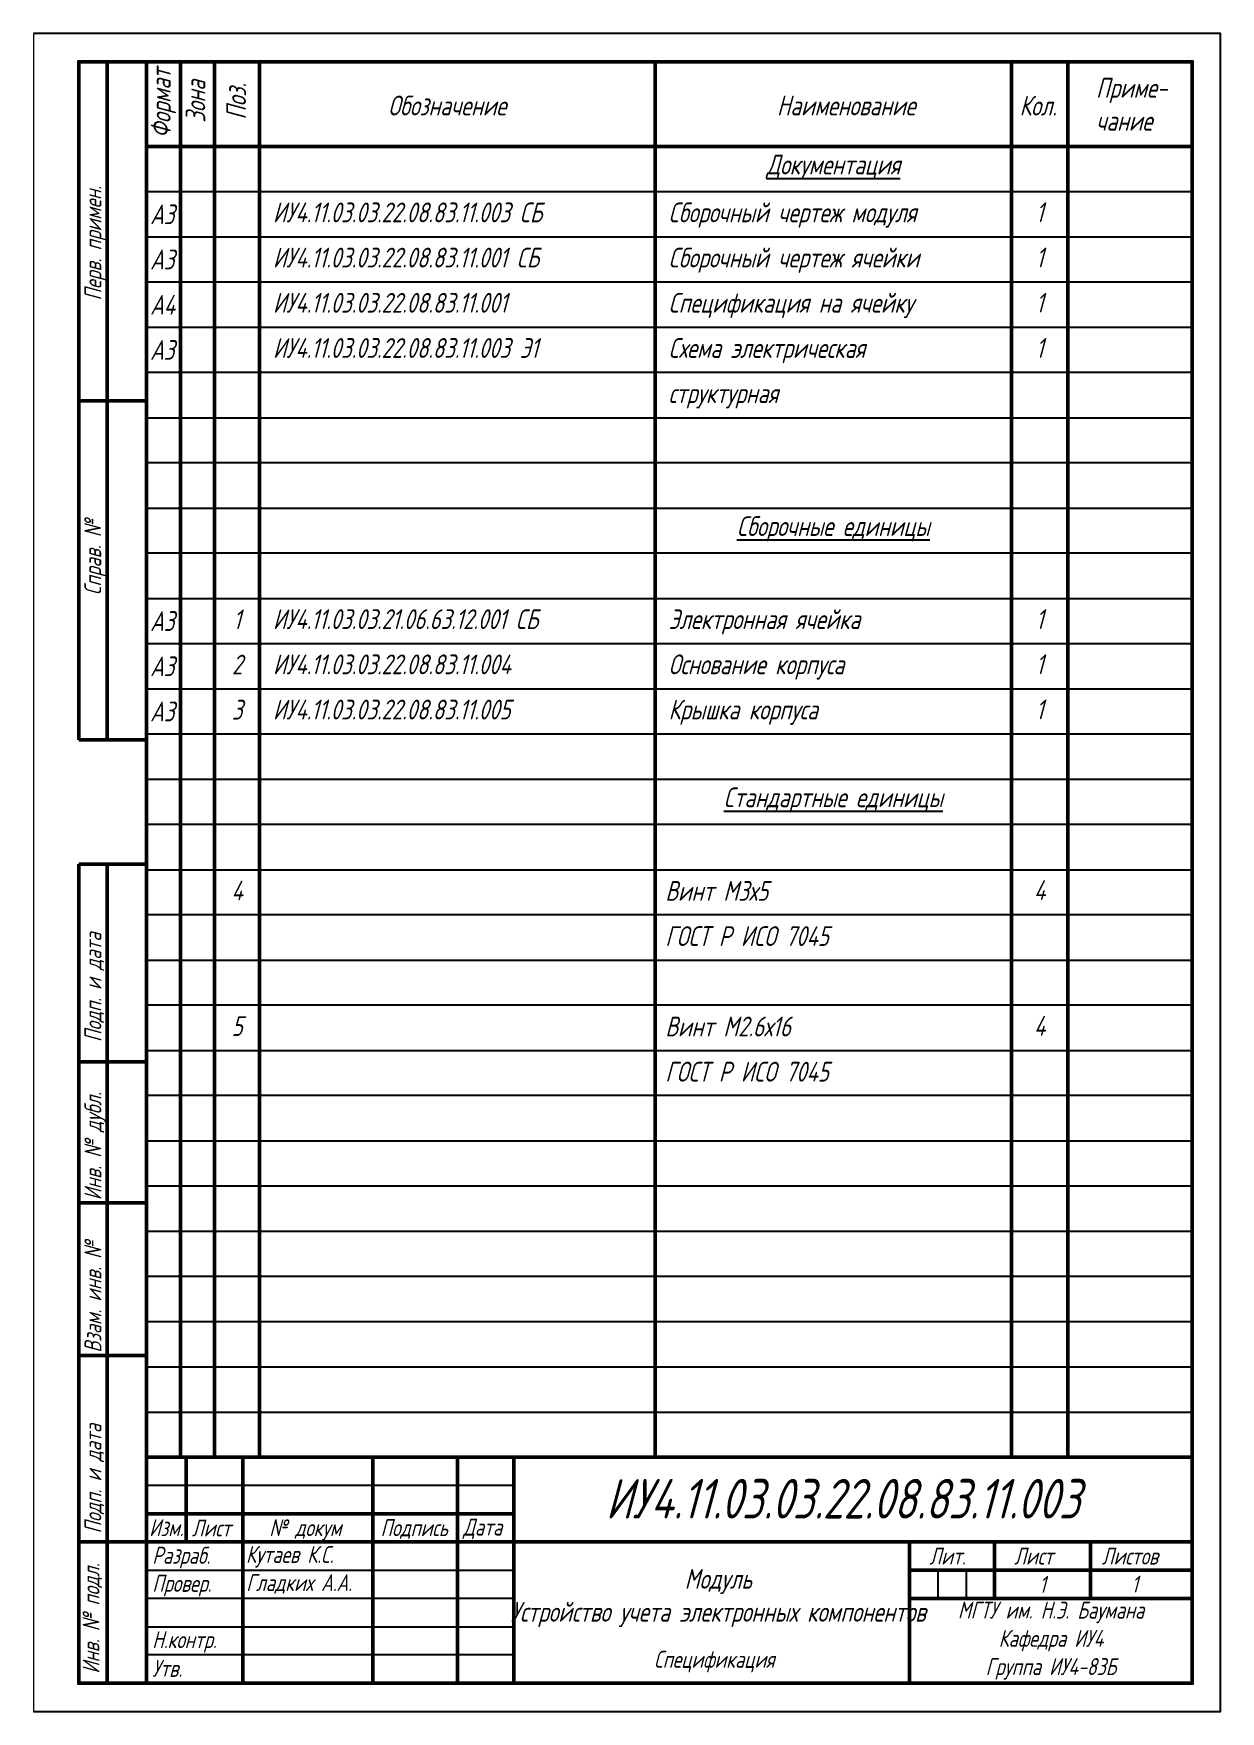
# Paper-space layout 'Лист1' of a CAD drawing. Header units: millimetres. Extents: x 0 to 210, y 0 to 297.
# The model-space entities are those that its viewports show. They can reach past a viewport. Long polylines and large blocks are cut down to what shows.
import ezdxf
from ezdxf.enums import TextEntityAlignment as Align

# ---------------------------------------------------------------- set-up
doc = ezdxf.new("R2010")
doc.units = ezdxf.units.MM
doc.layers.add('FORM', color=7, linetype='Continuous')
doc.layers.add('NEVIDIM', color=1, linetype='Continuous')
doc.styles.get("Standard").update_dxf_attribs({"font": '', "width": 0.8, "oblique": 15})
doc.styles.get('Standard').set_extended_font_data('GOST type B')

msp = doc.modelspace()

# ---------------------------------------------------------------- linework, layer by layer
at = {"color": 0, "lineweight": 50}
for p, q in [((7363.02, 6770.91), (7363.02, 6890.91)), ((7368.02, 6770.91), (7368.02, 6890.91)), ((7375.02, 6830.91), (7363.02, 6830.91)), ((7375.02, 6770.91), (7363.02, 6770.91)), ((7375.02, 6748.91), (7363.02, 6748.91)), ((7368.02, 6748.91), (7368.02, 6603.91)), ((7363.02, 6713.91), (7375.02, 6713.91)), ((7375.02, 6688.91), (7363.02, 6688.91)), ((7363.02, 6661.91), (7375.02, 6661.91)), ((7382.02, 6643.91), (7382.02, 6628.91)), ((7392.02, 6603.91), (7392.02, 6643.91)), ((7415.02, 6643.91), (7415.02, 6603.91)), ((7430.02, 6603.91), (7430.02, 6643.91)), ((7375.02, 6633.91), (7440.02, 6633.91)), ((7375.02, 6628.91), (7363.02, 6628.91)), ((7440.02, 6628.91), (7375.02, 6628.91)), ((7440.02, 6628.91), (7560.02, 6628.91)), ((7525.02, 6628.91), (7525.02, 6618.91)), ((7542.02, 6628.91), (7542.02, 6618.91)), ((7560.02, 6623.91), (7510.02, 6623.91)), ((7510.02, 6618.91), (7560.02, 6618.91))]:
    msp.add_line(p, q, dxfattribs=at)
at = {"lineweight": 50}
for p, q in [((7363.02, 6890.91), (7560.02, 6890.91)), ((7375.02, 6890.91), (7375.02, 6603.91)), ((7560.02, 6890.91), (7560.02, 6603.91)), ((7363.02, 6748.91), (7363.02, 6603.91)), ((7375.02, 6643.91), (7560.02, 6643.91)), ((7440.02, 6643.91), (7440.02, 6603.91)), ((7510.02, 6628.91), (7510.02, 6603.91)), ((7560.02, 6603.91), (7363.02, 6603.91))]:
    msp.add_line(p, q, dxfattribs=at)
at = {"color": 0}
for p, q in [((7375.02, 6770.91), (7368.02, 6770.91)), ((7363.02, 6748.91), (7363.02, 6748.91))]:
    msp.add_line(p, q, dxfattribs=at)
at = {"lineweight": 25}
msp.add_line((7375.02, 6651.91), (7560.02, 6651.91), dxfattribs=at)
at = {"color": 0, "lineweight": 25}
for p, q in [((7440.02, 6638.91), (7375.02, 6638.91)), ((7375.02, 6623.91), (7440.02, 6623.91)), ((7515.02, 6623.91), (7515.02, 6618.91)), ((7520.02, 6623.91), (7520.02, 6618.91)), ((7440.02, 6618.91), (7375.02, 6618.91)), ((7375.02, 6613.91), (7440.02, 6613.91)), ((7440.02, 6608.91), (7375.02, 6608.91))]:
    msp.add_line(p, q, dxfattribs=at)
at = {"color": 0}
msp.add_point((7560.12, 6603.81), dxfattribs=at)
at = {"layer": 'FORM', "color": 0, "lineweight": 50}
for p, q in [((7381.02, 6890.91), (7381.02, 6643.91)), ((7387.02, 6890.91), (7387.02, 6643.91)), ((7395.02, 6890.91), (7395.02, 6643.91)), ((7465.02, 6890.91), (7465.02, 6643.91)), ((7528.02, 6643.91), (7528.02, 6890.91)), ((7538.02, 6643.91), (7538.02, 6890.91)), ((7375.02, 6875.91), (7560.02, 6875.91))]:
    msp.add_line(p, q, dxfattribs=at)
at = {"layer": 'FORM', "color": 0, "lineweight": 25}
for p, q in [((7560.02, 6867.91), (7375.02, 6867.91)), ((7375.02, 6859.91), (7560.02, 6859.91)), ((7560.02, 6851.91), (7375.02, 6851.91)), ((7375.02, 6843.91), (7560.02, 6843.91)), ((7560.02, 6835.91), (7375.02, 6835.91)), ((7375.02, 6827.91), (7560.02, 6827.91)), ((7560.02, 6819.91), (7375.02, 6819.91)), ((7375.02, 6811.91), (7560.02, 6811.91)), ((7560.02, 6803.91), (7375.02, 6803.91)), ((7375.02, 6795.91), (7560.02, 6795.91)), ((7560.02, 6787.91), (7375.02, 6787.91)), ((7375.02, 6779.91), (7560.02, 6779.91)), ((7560.02, 6771.91), (7375.02, 6771.91)), ((7375.02, 6763.91), (7560.02, 6763.91)), ((7560.02, 6755.91), (7375.02, 6755.91)), ((7375.02, 6747.91), (7560.02, 6747.91)), ((7560.02, 6739.91), (7375.02, 6739.91)), ((7375.02, 6731.91), (7560.02, 6731.91)), ((7560.02, 6723.91), (7375.02, 6723.91)), ((7375.02, 6715.91), (7560.02, 6715.91)), ((7560.02, 6707.91), (7375.02, 6707.91)), ((7375.02, 6699.91), (7560.02, 6699.91)), ((7560.02, 6691.91), (7375.02, 6691.91)), ((7375.02, 6683.91), (7560.02, 6683.91)), ((7560.02, 6675.91), (7375.02, 6675.91)), ((7375.02, 6667.91), (7560.02, 6667.91)), ((7375.02, 6659.91), (7560.02, 6659.91))]:
    msp.add_line(p, q, dxfattribs=at)
at = {"layer": 'FORM', "color": 0}
msp.add_lwpolyline([(7355.02, 6598.91), (7565.02, 6598.91), (7565.02, 6895.91), (7355.02, 6895.91)], close=True, dxfattribs=at)
at = {"layer": 'NEVIDIM', "color": 0, "linetype": 'Continuous'}
for p in [(7362.92, 6891.01), (7560.12, 6891.01), (7362.92, 6603.81)]:
    msp.add_point(p, dxfattribs=at)

# ---------------------------------------------------------------- texts
at = {"color": 0, "oblique": 15, "width": 0.8}
for s, p in [('Перв. примен.', (7367.02, 6848.66)), ('Подп. и дата', (7367.02, 6717.41)), ('Инв. № дубл.', (7367.02, 6689.41)), ('Взам. инв. №', (7367.02, 6662.41)), ('Подп. и дата', (7367.02, 6630.41))]:
    msp.add_text(s, height=3, rotation=90, dxfattribs=at).set_placement(p)
for s, p in [('Изм.', (7375.47, 6629.93)), ('Лист', (7383.02, 6629.88)), ('№ докум', (7396.73, 6629.94)), ('Подпись', (7416.42, 6629.93)), ('Дата', (7431.02, 6630.05)), ('Разраб.', (7376.02, 6625.05)), ('Лит.', (7513.52, 6624.91)), ('Лист', (7528.52, 6624.91)), ('Листов', (7544.02, 6624.91)), ('Провер.', (7376.02, 6620.08)), ('Н.контр.', (7376.02, 6610.12)), ('Утв.', (7376.02, 6605.03))]:
    msp.add_text(s, height=3, dxfattribs=at).set_placement(p)
for p in [(7533.52, 6619.91), (7549.84, 6619.95)]:
    msp.add_text('1', height=3, dxfattribs=at).set_placement(p, align=Align.CENTER)
at = {"attachment_point": 1, "rotation": 90}
for s, width, gutter_width, heights, insert, char_height in [('\\pxqc;Формат', 8, 25, [0], (7375.78, 6879.57), 3.5), ('\\pxqc;Зона', 8, 25, [0], (7381.91, 6879.89), 3.5), ('\\pxqc;Поз.', 8, 25, [0], (7389.12, 6879.89), 3.5), ('Справ. №', 26.3521, 25, [12.33], (7363.98, 6796.5), 3), ('Инв. № подл.', 22.3068, 12.5, [1.07], (7363.68, 6605.6), 3)]:
    msp.add_mtext_dynamic_manual_height_columns(s, width=width, gutter_width=gutter_width, heights=heights, dxfattribs=dict(at, insert=insert, char_height=char_height))
at = {"attachment_point": 1}
for s, width, gutter_width, heights, insert, char_height in [('Приме-\\Pчание', 48.3453, 25, [0], (7543.01, 6888.05), 3.5), ('\\pxqc;Обозначение', 71.7299, 25, [0], (7392.33, 6884.92), 3.5), ('\\pxqc;Наименование', 71.7299, 25, [0], (7462.93, 6884.92), 3.5), ('Кол.', 5.3745, 25, [0], (7529.47, 6884.9), 3.5), ('\\pxqc;{\\LДокументация}', 63, 25, [0], (7465.02, 6874.47), 3.5), ('A3', 5.9985, 25, [0], (7375.64, 6865.66), 3.5), ('{\\C0;ИУ4.11.03.03.22.08.83.11.003 СБ}', 63, 25, [0], (7397.37, 6866), 3.5), ('\\pxql;Сборочный чертеж модуля', 63, 25, [0], (7467.37, 6866), 3.5), ('\\pxqc;1', 10, 25, [0], (7528.02, 6866.02), 3.5), ('{\\C0;ИУ4.11.03.03.22.08.83.11.001 СБ}', 63, 25, [0], (7397.37, 6858), 3.5), ('\\pxql;Сборочный чертеж ячейки', 63, 25, [0], (7467.37, 6858), 3.5), ('\\pxqc;1', 10, 25, [0], (7528.02, 6858.02), 3.5), ('A3', 5.9985, 25, [0], (7375.64, 6857.66), 3.5), ('A4', 5.9985, 25, [0], (7375.64, 6849.66), 3.5), ('{\\C0;ИУ4.11.03.03.22.08.83.11.001}', 63, 25, [0], (7397.37, 6850), 3.5), ('\\pxql;Спецификация на ячейку', 63, 25, [0], (7467.37, 6850), 3.5), ('\\pxqc;1', 10, 25, [0], (7528.02, 6850.02), 3.5), ('A3', 5.9985, 25, [0], (7375.64, 6841.66), 3.5), ('{\\C0;ИУ4.11.03.03.22.08.83.11.003 Э1}', 63, 25, [0], (7397.37, 6842), 3.5), ('\\pxql;Схема электрическая ', 63, 25, [0], (7467.37, 6842), 3.5), ('\\pxqc;1', 10, 25, [0], (7528.02, 6842.02), 3.5), ('\\pxql;структурная', 63, 25, [0], (7467.37, 6834), 3.5), ('\\pxqc;{\\LСборочные единицы}', 63, 25, [0], (7465.02, 6810.47), 3.5), ('A3', 5.9985, 25, [0], (7375.64, 6793.66), 3.5), ('\\pxqc;1', 8, 25, [0], (7387.02, 6793.97), 3.5), ('{\\C0;ИУ4.11.03.03.21.06.63.12.001 СБ}', 63, 25, [0], (7397.37, 6794), 3.5), ('\\pxql;Электронная ячейка', 63, 25, [0], (7467.37, 6794), 3.5), ('\\pxqc;1', 10, 25, [0], (7528.02, 6794.02), 3.5), ('A3', 5.9985, 25, [0], (7375.64, 6785.66), 3.5), ('\\pxqc;2', 8, 25, [0], (7387.02, 6785.97), 3.5), ('{\\C0;ИУ4.11.03.03.22.08.83.11.004}', 63, 25, [0], (7397.37, 6786), 3.5), ('\\pxql;Основание корпуса', 63, 25, [0], (7467.37, 6786), 3.5), ('\\pxqc;1', 10, 25, [0], (7528.02, 6786.02), 3.5), ('A3', 5.9985, 25, [0], (7375.64, 6777.66), 3.5), ('\\pxqc;3', 8, 25, [0], (7387.02, 6777.97), 3.5), ('{\\C0;ИУ4.11.03.03.22.08.83.11.005}', 63, 25, [0], (7397.37, 6778), 3.5), ('\\pxql;Крышка корпуса', 63, 25, [0], (7467.37, 6778), 3.5), ('\\pxqc;1', 10, 25, [0], (7528.02, 6778.02), 3.5), ('\\pxqc;{\\LСтандартные единицы}', 63, 25, [0], (7465.02, 6762.47), 3.5), ('\\pxqc;4', 8, 25, [0], (7387.02, 6745.97), 3.5), ('Винт М3х5 ', 109.816, 25, [0], (7466.79, 6745.9), 3.5), ('\\pxqc;4', 10, 25, [0], (7528.02, 6746.02), 3.5), ('ГОСТ Р ИСО 7045', 109.816, 25, [0], (7466.79, 6737.9), 3.5), ('\\pxqc;5', 8, 25, [0], (7387.02, 6721.97), 3.5), ('Винт М2.6х16 ', 109.816, 25, [0], (7466.79, 6721.9), 3.5), ('\\pxqc;4', 10, 25, [0], (7528.02, 6722.02), 3.5), ('ГОСТ Р ИСО 7045', 109.816, 25, [0], (7466.79, 6713.9), 3.5), ('Кутаев К.С.', 23, 12.5, [0], (7392.6, 6628.2), 3), ('Гладких А.А.', 29.2218, 12.5, [8], (7392.64, 6623.21), 3), ('\\pxqc;МГТУ им. Н.Э. Баумана\\PКафедра ИУ4\\PГруппа ИУ4-83Б', 50, 12.5, [0], (7510.03, 6618.35), 3), ('\\pxqc;Спецификация', 64.239, 12.5, [0], (7443.34, 6609.64), 3)]:
    msp.add_mtext_dynamic_manual_height_columns(s, width=width, gutter_width=gutter_width, heights=heights, dxfattribs=dict(at, insert=insert, char_height=char_height))
at = {"attachment_point": 5}
for s, insert, char_height, width in [('{\\C0;ИУ4.11.03.03.22.08.83.11.003}', (7498.21, 6636.56), 7, 129.4139), ('\\pxqc;Модуль \\PУстройство учета электронных компонентов', (7476.16, 6618.98), 3.5, 70)]:
    msp.add_mtext(s, dxfattribs=dict(at, insert=insert, char_height=char_height, width=width))

psp = doc.layouts.new('Лист1')

# ---------------------------------------------------------------- viewports
at = {"layer": '0'}
psp.add_viewport(center=(105.04, 148.75), size=(210, 297), view_center_point=(7460.02, 6747.41), view_height=297, dxfattribs=at)

doc.saveas('drawing.dxf')
